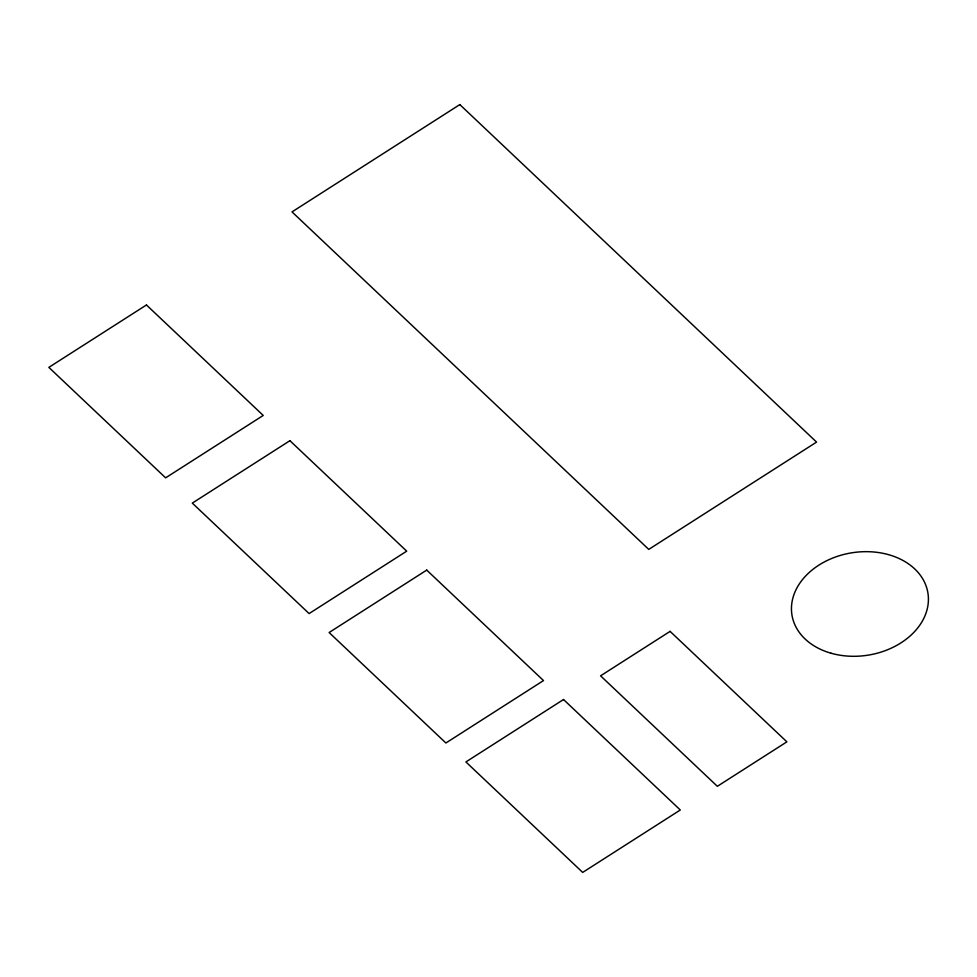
<?xml version="1.0" encoding="UTF-8"?>
<svg xmlns="http://www.w3.org/2000/svg" width="977" height="977" viewBox="0 0 977 977"><rect width="100%" height="100%" fill="white"/><g stroke="black" fill="none" stroke-linecap="round" stroke-linejoin="round"><path stroke-width="1.47" d="M146.452 304.971L48.85 367.376L165.626 477.851L263.228 415.445L146.452 304.971M459.825 104.588L292.013 211.899L648.752 549.392L816.564 442.092L459.825 104.588M289.925 440.688L192.31 503.106L309.098 613.58L406.701 551.162L289.925 440.688M426.717 570.104L329.115 632.522L445.891 742.996L543.493 680.578L426.717 570.104M563.521 699.52L465.907 761.938L582.683 872.412L680.297 809.994L563.521 699.52M670.1 631.374L600.574 675.828L717.35 786.302L786.876 741.848L670.1 631.374M831.048 653.222A68.854 51.805 -9.2 0 0 928.15 594.688A68.854 51.805 -9.2 0 0 820.619 564.047A68.854 51.805 -9.2 0 0 831.048 653.222"/></g></svg>
